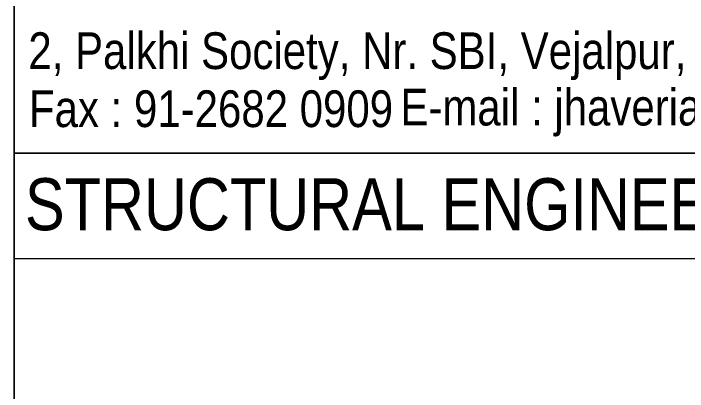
# Model space of a CAD drawing. Header units: millimetres. Extents: x 1112055 to 3390982, y -148532 to 766891.
# Drawn here: x 3040370 to 3046425, y -41687 to -38293 of the extents above; entities that cross this region are included whole.
import ezdxf

# ---------------------------------------------------------------- set-up
doc = ezdxf.new("R2010")
doc.units = ezdxf.units.MM
doc.layers.add('B TITLE BLOCK', color=250, linetype='Continuous', lineweight=0)
doc.layers.add('P_TITLE BLOCK TEXT', color=7, linetype='Continuous', lineweight=9)
doc.layers.add('FORMAT TEXT', color=7, linetype='Continuous')
doc.styles.add('SWINC', font='swissc.ttf')

msp = doc.modelspace()

# ---------------------------------------------------------------- linework, layer by layer
at = {"layer": 'B TITLE BLOCK', "color": 250, "lineweight": 0}
for p, q in [((3040376.632470897, 34425.02138830582), (3040376.632470897, -63787.39914059931)), ((3055933.873351584, -40495.99972096867), (3040376.632470896, -40495.99972096867))]:
    msp.add_line(p, q, dxfattribs=at)
at = {"layer": 'B TITLE BLOCK', "color": 250, "lineweight": 0, "const_width": 12.97195068964479}
msp.add_lwpolyline([(3055933.873351584, -63787.39914059931), (3040376.632470896, -63787.39914059931), (3040376.632470896, -34114.12073139662), (3055933.873351584, -34114.12073139662)], close=True, dxfattribs=at)
msp.add_lwpolyline([(3040376.632470896, -39546.72617703503), (3055933.873351584, -39546.72617703503)], dxfattribs=at)

# ---------------------------------------------------------------- texts
at = {"layer": 'FORMAT TEXT', "lineweight": 0, "style": 'SWINC'}
msp.add_text('STRUCTURAL ENGINEERS', height=466.7172264204345, dxfattribs=at).set_placement((3040473.491703077, -40238.78957484804))
at = {"layer": 'P_TITLE BLOCK TEXT', "lineweight": 0, "style": 'SWINC'}
for s, p in [('2, Palkhi Society, Nr. SBI, Vejalpur, Jivraj Park, Ahmedabad-380051', (3040503.824671263, -38791.83713371646)), ('Fax : 91-2682 0909', (3040509.369954792, -39312.59931398266)), ('E-mail : jhaveriassociates04@yahoo.co.in,', (3043845.930579544, -39298.49463386428))]:
    msp.add_text(s, height=329.2106635860981, dxfattribs=at).set_placement(p)

doc.saveas('drawing.dxf')
